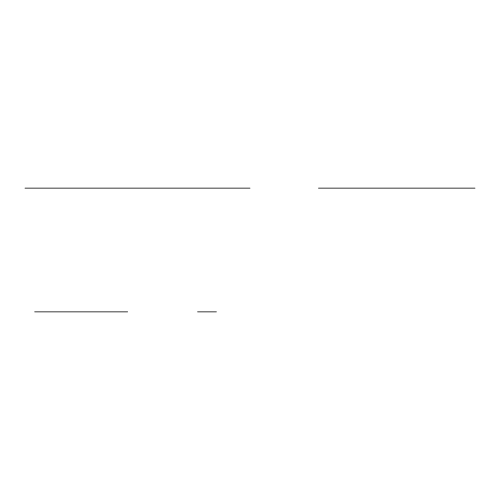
<?xml version="1.0" encoding="UTF-8"?>
<svg xmlns="http://www.w3.org/2000/svg" width="500" height="500" viewBox="0 0 500 500"><rect width="100%" height="100%" fill="white"/><g stroke="black" fill="none" stroke-linecap="round" stroke-linejoin="round"><path stroke-width="0.75" d="M25 188.137L250 188.137M318.481 188.137L475 188.137M34.675 311.863L127.638 311.863M197.575 311.863L216.4 311.863"/></g></svg>
